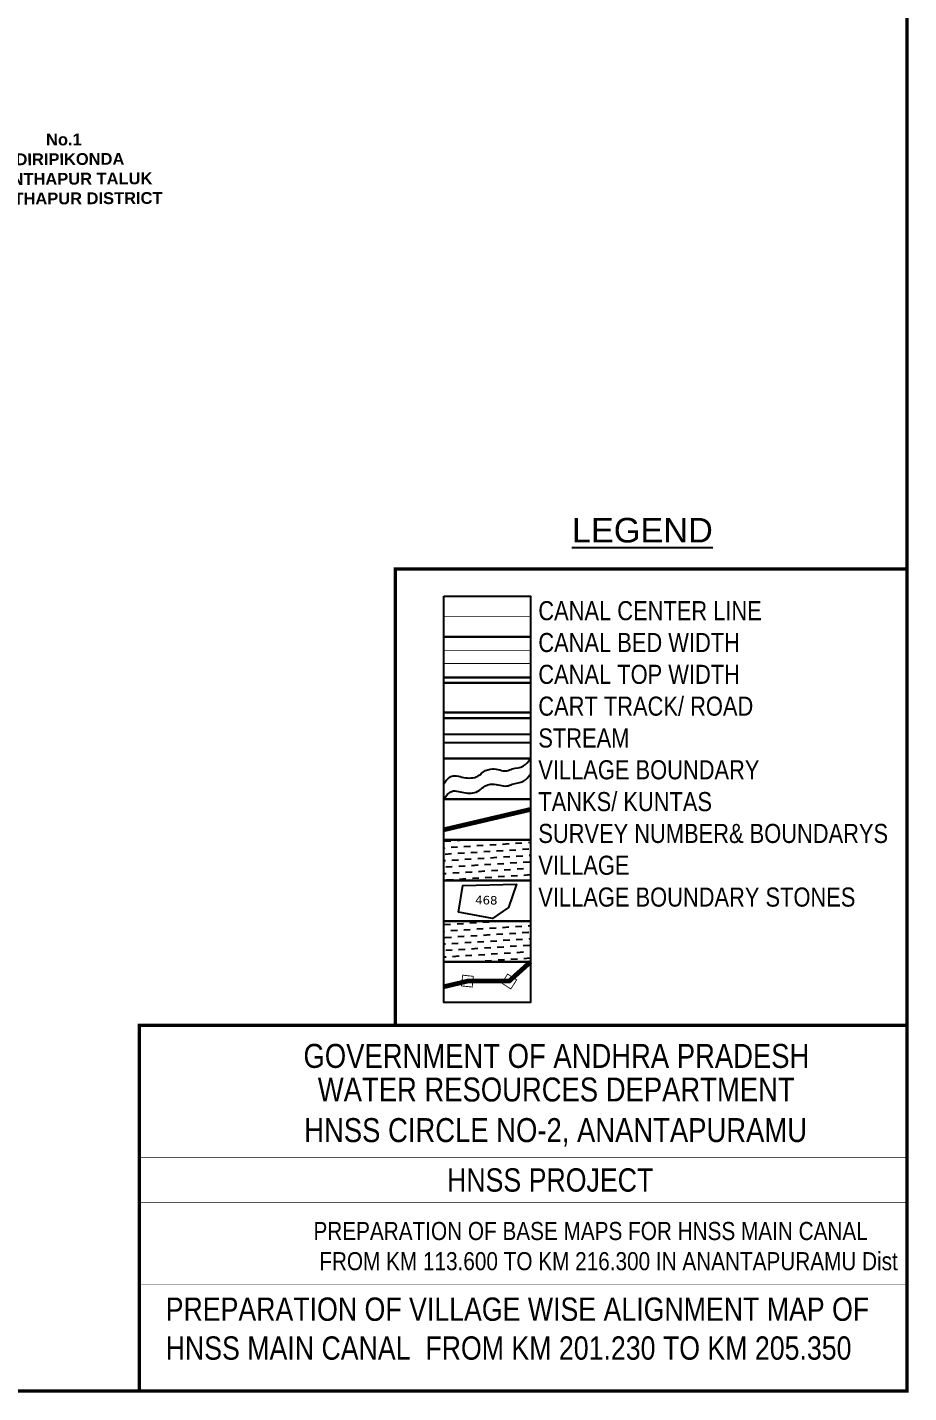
# Model space of a CAD drawing. Header units: inches. Extents: x 735322 to 757648, y 1636749 to 1657822.
# Drawn here: x 748539 to 750034, y 1636749 to 1639065 of the extents above; entities that cross this region are included whole.
import ezdxf
from ezdxf.enums import TextEntityAlignment as Align

# ---------------------------------------------------------------- set-up
doc = ezdxf.new("R2010")
doc.units = ezdxf.units.IN
doc.header["$MEASUREMENT"] = 0
doc.linetypes.add('ACAD_ISO02W100', pattern=[15, 12, -3])
doc.linetypes.add('HIDDEN2', pattern=[0.1875, 0.125, -0.0625])
for name, color, linetype in [('PLOT', 7, 'Continuous'), ('TANKS-STREAM', 4, 'Continuous'), ('VILLAGE BOUNDRY', 5, 'Continuous'), ('VILLAGE STONES', 240, 'Continuous')]:
    doc.layers.add(name, color=color, linetype=linetype)
doc.styles.add('A', font='arial.ttf')
doc.styles.add('ARIALN', font='ARIALN.TTF')
doc.styles.get("Standard").update_dxf_attribs({"font": 'verdana.ttf'})

msp = doc.modelspace()

# ---------------------------------------------------------------- hatches: boundary and pattern name
at = {"layer": 'PLOT'}
h = msp.add_hatch(dxfattribs=at)
h.set_pattern_fill('DASH', color=4, scale=87.578474, angle=3.5405, style=0)
h.set_pattern_definition([(3.5405362, (191878.412, 414427.367), (10.25036703, 11.602462515), [10.94730927, -10.94730927])])
h.paths.add_polyline_path([(749245.5, 1637686.6), (749392.6, 1637686.6), (749392.6, 1637617.6), (749245.5, 1637617.6)])
h = msp.add_hatch(dxfattribs=at)
h.set_pattern_fill('DASH', color=1, scale=87.578474, angle=3.5405362, style=0)
h.paths.add_polyline_path([(749245.5, 1637548.7), (749392.6, 1637548.7), (749392.6, 1637479.7), (749245.5, 1637479.7)])

# ---------------------------------------------------------------- linework, layer by layer
at = {"layer": 'PLOT', "color": 5}
for points, const_width in [([(735324.5, 1642425.8), (750031.3, 1642425.8), (750031.3, 1636751.6), (735324.5, 1636751.6)], 5.82), ([(749163.1, 1638146.2), (750031.3, 1638146.2), (750031.3, 1637372), (749163.1, 1637372)], 5.54), ([(748728.9, 1637372), (750031.3, 1637372), (750031.3, 1636751.6), (748728.9, 1636751.6)], 5.82)]:
    msp.add_lwpolyline(points, close=True, dxfattribs=dict(at, const_width=const_width))
at = {"layer": 'PLOT'}
for points in [[(749245.5, 1638100.3), (749392.6, 1638100.3), (749392.6, 1638031.3), (749245.5, 1638031.3)], [(749245.5, 1638031.3), (749392.6, 1638031.3), (749392.6, 1637962.4), (749245.5, 1637962.4)], [(749245.5, 1637962.4), (749392.6, 1637962.4), (749392.6, 1637893.4), (749245.5, 1637893.4)], [(749245.5, 1637893.4), (749392.6, 1637893.4), (749392.6, 1637824.5), (749245.5, 1637824.5)], [(749245.5, 1637824.5), (749392.6, 1637824.5), (749392.6, 1637755.5), (749245.5, 1637755.5)], [(749245.5, 1637755.5), (749392.6, 1637755.5), (749392.6, 1637686.6), (749245.5, 1637686.6)], [(749245.5, 1637686.6), (749392.6, 1637686.6), (749392.6, 1637617.6), (749245.5, 1637617.6)], [(749245.5, 1637617.6), (749392.6, 1637617.6), (749392.6, 1637548.7), (749245.5, 1637548.7)], [(749245.5, 1637548.7), (749392.6, 1637548.7), (749392.6, 1637479.7), (749245.5, 1637479.7)], [(749245.5, 1637479.7), (749392.6, 1637479.7), (749392.6, 1637410.7), (749245.5, 1637410.7)]]:
    msp.add_lwpolyline(points, close=True, dxfattribs=at)
at = {"layer": 'PLOT', "color": 1, "linetype": 'HIDDEN2', "ltscale": 100, "const_width": 1.44}
msp.add_lwpolyline([(749245.5, 1638065.8), (749392.6, 1638065.8)], dxfattribs=at)
at = {"layer": 'PLOT', "color": 5, "const_width": 1.44}
for points in [[(749392.6, 1638007.7), (749245.5, 1638007.7)], [(749392.6, 1637986), (749245.5, 1637986)]]:
    msp.add_lwpolyline(points, dxfattribs=at)
at = {"layer": 'PLOT', "color": 1, "const_width": 3.6}
for points in [[(749392.6, 1637953.1), (749245.5, 1637953.1)], [(749392.6, 1637902.7), (749245.5, 1637902.7)]]:
    msp.add_lwpolyline(points, dxfattribs=at)
at = {"layer": 'PLOT', "color": 6}
for points in [[(749245.5, 1637866.2), (749392.6, 1637866.2)], [(749245.5, 1637851.7), (749392.6, 1637851.7)]]:
    msp.add_lwpolyline(points, dxfattribs=at)
at = {"layer": 'PLOT'}
msp.add_lwpolyline([(749270.1, 1637564), (749277.7, 1637609.5), (749368.5, 1637611.5), (749355.4, 1637571.7), (749328, 1637553.4), (749270.1, 1637564)], dxfattribs=at)
at = {"layer": 'PLOT', "lineweight": -3, "const_width": 0.97}
for points in [[(748728.7, 1637147.3), (750031.3, 1637147.3)], [(748728.7, 1637071.6), (750031.3, 1637071.6)], [(748728.7, 1636932.3), (750031.3, 1636932.3)]]:
    msp.add_lwpolyline(points, dxfattribs=at)
at = {"layer": 'PLOT', "color": 4}
for points in [[(749245.5, 1637781.8), (749259, 1637794.8), (749282.6, 1637792), (749305.7, 1637796.4), (749312.5, 1637801.9), (749328.1, 1637807.2), (749340.3, 1637805.2), (749352.4, 1637803.9), (749361.6, 1637806.9), (749380.6, 1637812), (749392.6, 1637824.5)], [(749245.5, 1637756), (749259, 1637769), (749282.6, 1637766.2), (749305.7, 1637770.6), (749312.5, 1637776.1), (749328.1, 1637781.4), (749340.3, 1637779.4), (749352.4, 1637778.1), (749361.6, 1637781), (749380.6, 1637786.2), (749392.6, 1637798.6)]]:
    msp.add_spline(points, degree=3, dxfattribs=at)
at = {"layer": 'TANKS-STREAM'}
for points in [[(748944.6, 1639739.7), (748950.7, 1639754.5), (748958.2, 1639771.7), (748961.8, 1639790.1), (748973.9, 1639809.9), (748977.9, 1639836), (748978.4, 1639848), (748984.1, 1639863), (748981.2, 1639876.9), (748985.4, 1639896.1), (748985.9, 1639922.9), (748993, 1639952.9), (748991.6, 1639964), (748995.1, 1639977.9), (748994.9, 1639996.9), (749002, 1640008.5), (749009, 1640022.9), (749009.9, 1640035.3), (749021, 1640052.4), (749024.6, 1640069.9), (749035.8, 1640093.1), (749038.9, 1640109.8), (749047.2, 1640120.2), (749054.8, 1640132.6), (749056.6, 1640145.3), (749062.4, 1640158.5), (749065.1, 1640169.2), (749078.9, 1640191.8), (749083.1, 1640209.4), (749100.3, 1640232.6), (749103, 1640247), (749112, 1640260.1), (749122.1, 1640277.2), (749134.9, 1640287.8), (749143.1, 1640305.1), (749159.6, 1640322.3), (749166.8, 1640336.3), (749177.6, 1640351.1), (749184, 1640362.7), (749192.5, 1640372.1), (749196.5, 1640383.1), (749212.8, 1640405.6), (749222.7, 1640429.8), (749235, 1640448.4), (749238.4, 1640456.5), (749243.8, 1640471.3), (749258.7, 1640487.9), (749266.3, 1640506.6), (749272.8, 1640519.7), (749287.2, 1640534.7), (749300, 1640556), (749311.8, 1640573.2), (749319, 1640594.2), (749334.8, 1640612.2), (749341.2, 1640621.7), (749346.4, 1640634.5), (749358.6, 1640649.6), (749366, 1640665.4), (749377.6, 1640678.4), (749385.1, 1640691.6), (749388.6, 1640702.7), (749396.2, 1640712.6), (749402.8, 1640715.2), (749410, 1640709.5), (749412.2, 1640703.4), (749407.6, 1640692.2), (749396.4, 1640680.5), (749393.1, 1640666.7), (749384.6, 1640657), (749381, 1640650.7), (749378.3, 1640639.3), (749364.1, 1640623.8), (749357.4, 1640607.4), (749349.7, 1640593.8), (749332.9, 1640577.7), (749328, 1640559.9), (749310.6, 1640541.5), (749304, 1640522), (749287.6, 1640502.4), (749280.2, 1640484.4), (749257.3, 1640457.3), (749245.6, 1640433), (749222.5, 1640400.1), (749219.3, 1640389.2), (749204.6, 1640375.8), (749193.5, 1640350.4), (749183.5, 1640338.7), (749179.5, 1640323.9), (749166, 1640309.7), (749156.9, 1640289.2), (749143.1, 1640271.9), (749136.8, 1640257), (749121.9, 1640239.7), (749113.7, 1640221.9), (749109.8, 1640208.8), (749101.5, 1640195), (749095.9, 1640173.4), (749083.4, 1640154.5), (749079.1, 1640135.5), (749067.2, 1640117.5), (749061, 1640095.7), (749050.9, 1640076.7), (749047.4, 1640057.4), (749032.4, 1640033.5), (749030.1, 1640017.6), (749022.2, 1640005.9), (749017.6, 1639988.7), (749019.1, 1639971.6), (749018.5, 1639956.7), (749011.9, 1639939.1), (749013.2, 1639920.4), (749007.7, 1639898.8), (749010.5, 1639880.1), (749004.7, 1639854.4), (749004.8, 1639839.6), (748999, 1639822.3), (748990.2, 1639806.1), (748987.6, 1639788.6), (748976.4, 1639765.9), (748974.1, 1639747.6), (748962, 1639725), (748959.9, 1639705.4), (748943.4, 1639673.7), (748936.2, 1639645.3), (748924.1, 1639626.7), (748920.2, 1639601.8), (748916.4, 1639589), (748910.4, 1639577.1), (748907.5, 1639550.6), (748893.6, 1639525.4), (748886.3, 1639514.3), (748880.3, 1639492.9), (748867.8, 1639469.9), (748863.7, 1639454.5), (748846.1, 1639438.7), (748841.9, 1639419.9), (748822.2, 1639401.6), (748812.7, 1639377.7), (748795.6, 1639359.3), (748782.6, 1639336.5), (748757.9, 1639316.4), (748746.8, 1639293.3), (748729.5, 1639274.7), (748721.7, 1639262.5), (748692.2, 1639243.6), (748680.8, 1639227.6), (748649, 1639206.8), (748628.1, 1639187.6), (748610.9, 1639180.8), (748590.5, 1639162.3), (748564.5, 1639149.3), (748551.2, 1639135.8), (748526.6, 1639125.2), (748509.6, 1639111), (748488.2, 1639101.1), (748472.6, 1639082.8), (748445.1, 1639070.6), (748431.4, 1639055.3), (748416.1, 1639043.3), (748393.4, 1639021.8), (748374.8, 1639011.4), (748361.3, 1638990.9), (748341.3, 1638975.5), (748335.3, 1638960.4), (748324.3, 1638941.7), (748324, 1638932.4), (748330, 1638915.9), (748331.3, 1638896.4), (748328.8, 1638879.4), (748329.6, 1638867), (748318.6, 1638841.2), (748314.4, 1638824.4), (748314.4, 1638811.1), (748303.7, 1638789.2), (748299.8, 1638756), (748292.4, 1638740.7), (748273.9, 1638727.8), (748254.1, 1638724.1), (748238.5, 1638727.4), (748222.4, 1638727), (748210.3, 1638724.6), (748183.5, 1638732.1), (748172.6, 1638732.7), (748164.5, 1638737)], [(748164.5, 1638737), (748150.6, 1638750.8), (748125.8, 1638765.8), (748103.9, 1638785.6), (748087.3, 1638791.6), (748080.9, 1638801.8), (748086.7, 1638812.7), (748099.3, 1638818.9), (748108.6, 1638836.9), (748127.8, 1638848.8), (748138.4, 1638865.3), (748154, 1638879.8), (748162.1, 1638901.9), (748170.8, 1638914.5), (748171.1, 1638935.4), (748180.6, 1638951.2), (748188, 1638968.4), (748212.4, 1638973.4), (748232.6, 1638979.9), (748251.3, 1638979.8), (748271.8, 1638988.3), (748291.4, 1638989.7), (748314.6, 1639010.8), (748335.3, 1639021.7), (748349.4, 1639038.2), (748364.8, 1639047.3), (748377.7, 1639068), (748394.4, 1639081.9), (748404.4, 1639102.9), (748416.7, 1639112), (748427.2, 1639113.7), (748437.6, 1639121.6), (748460, 1639127), (748471.2, 1639134.5), (748489.5, 1639140.7), (748507.4, 1639152.8), (748523.1, 1639158), (748541.5, 1639171.9), (748559.4, 1639180.4), (748580.8, 1639198.6), (748599.5, 1639206.7), (748615.9, 1639221.7), (748628, 1639230), (748637.8, 1639239.9), (748665.1, 1639256.8), (748677.7, 1639270.4), (748694.6, 1639278.3), (748715.6, 1639299.7), (748731.2, 1639316.4), (748738.5, 1639328.6), (748757.1, 1639348.2), (748768.7, 1639369.7), (748781.7, 1639385), (748792.2, 1639402.9), (748812.2, 1639424.9), (748820.5, 1639436.4), (748828.7, 1639450.9), (748838.4, 1639460.6), (748847.7, 1639484.2), (748850.3, 1639488.7), (748858.9, 1639513.5), (748871.8, 1639538.7), (748877.4, 1639558.5), (748888.3, 1639577.1), (748894.9, 1639592.2), (748895.3, 1639602.9), (748903.8, 1639620.1), (748911.1, 1639650.9), (748923.2, 1639674), (748928.4, 1639696.2), (748939.9, 1639713.6), (748944.6, 1639739.6)]]:
    msp.add_spline(points, degree=3, dxfattribs=at)
at = {"layer": 'VILLAGE BOUNDRY', "linetype": 'ACAD_ISO02W100', "ltscale": 2, "const_width": 8}
for points in [[(749245.5, 1637703.8), (749392.6, 1637738.3)], [(749245.5, 1637437.5), (749286.2, 1637447.1), (749356.5, 1637447.1), (749392.6, 1637479.7)]]:
    msp.add_lwpolyline(points, dxfattribs=at)
at = {"layer": 'VILLAGE STONES', "const_width": 1.46}
for points in [[(749277.4, 1637457.1), (749295.6, 1637455.1), (749293.6, 1637436.9), (749275.4, 1637438.9)], [(749343.8, 1637443.6), (749353.7, 1637459), (749369.1, 1637449.1), (749359.1, 1637433.7)]]:
    msp.add_lwpolyline(points, close=True, dxfattribs=at)

# ---------------------------------------------------------------- texts
at = {"layer": 'PLOT', "extrusion": (0.000201441, 0.004807, 0.999988), "style": 'A'}
msp.add_text('%%ULEGEND', height=41.65, rotation=359.9999, dxfattribs=at).set_placement((749582.3, 1638192.4, 8025.6), align=Align.MIDDLE)
at = {"layer": 'PLOT'}
msp.add_text('468', height=14.42, rotation=358.6877, dxfattribs=at).set_placement((749317.6, 1637584.4), align=Align.MIDDLE_CENTER)
at = {"layer": 'PLOT', "extrusion": (0.000201441, 0.004807, 0.999988), "style": 'ARIALN'}
for s, height, p in [('GOVERNMENT OF ANDHRA PRADESH ', 40.629, (749007.3, 1637280.2, 8014.9)), ('WATER RESOURCES DEPARTMENT  ', 40.629, (749031.6, 1637223.2, 8014.1)), ('HNSS CIRCLE NO-2, ANANTAPURAMU', 40.629, (749008.6, 1637154.3, 8013.8)), ('HNSS PROJECT', 39.567, (749250.9, 1637070.2, 8015.5))]:
    msp.add_text(s, height=height, rotation=359.9999, dxfattribs=at).set_placement(p)
at = {"layer": 'PLOT', "extrusion": (0.000201441, 0.004807, 0.999988), "attachment_point": 1, "text_direction": (1, -1e-06, -0.000201), "style": 'ARIALN'}
for s, insert, char_height, width in [('CANAL CENTER LINE \\PCANAL BED WIDTH {\\H1.5288x; }\\PCANAL TOP WIDTH {\\H1.3525x; }\\PCART TRACK/ ROAD{\\H1.4113x; }\\PSTREAM {\\H1.3917x; }\\PVILLAGE BOUNDARY{\\H1.3982x; }\\PTANKS/ KUNTAS{\\H1.3961x; }\\PSURVEY NUMBER& BOUNDARYS{\\H1.3968x; }\\PVILLAGE{\\H1.3966x; }\\PVILLAGE BOUNDARY STONES{\\H1.3966x; }', (749405.8, 1638091.7), 32.387, 679.033), ('PREPARATION OF BASE MAPS FOR HNSS MAIN CANAL\\P FROM KM 113.600 TO KM 216.300 IN ANANTAPURAMU Dist', (749024.3, 1637038.4, -3.6), 30.723, 991.697), ('PREPARATION OF VILLAGE WISE ALIGNMENT MAP OF HNSS MAIN CANAL  FROM KM {\\C1;201.230} TO KM {\\C1;205.350}', (748773.5, 1636910.2, -4.6), 39.5673, 1193.876)]:
    msp.add_mtext(s, dxfattribs=dict(at, insert=insert, char_height=char_height, width=width))
at = {"layer": 'VILLAGE STONES', "insert": (748600.7, 1638885), "char_height": 20, "width": 502.213, "attachment_point": 2, "rotation": 0.2929}
msp.add_mtext('\\A1;{\\fArial|b1|i0|c0|p34;No.1\\PUDIRIPIKONDA\\PANANTHAPUR TALUK\\PANANTHAPUR DISTRICT}', dxfattribs=at)

doc.saveas('drawing.dxf')
